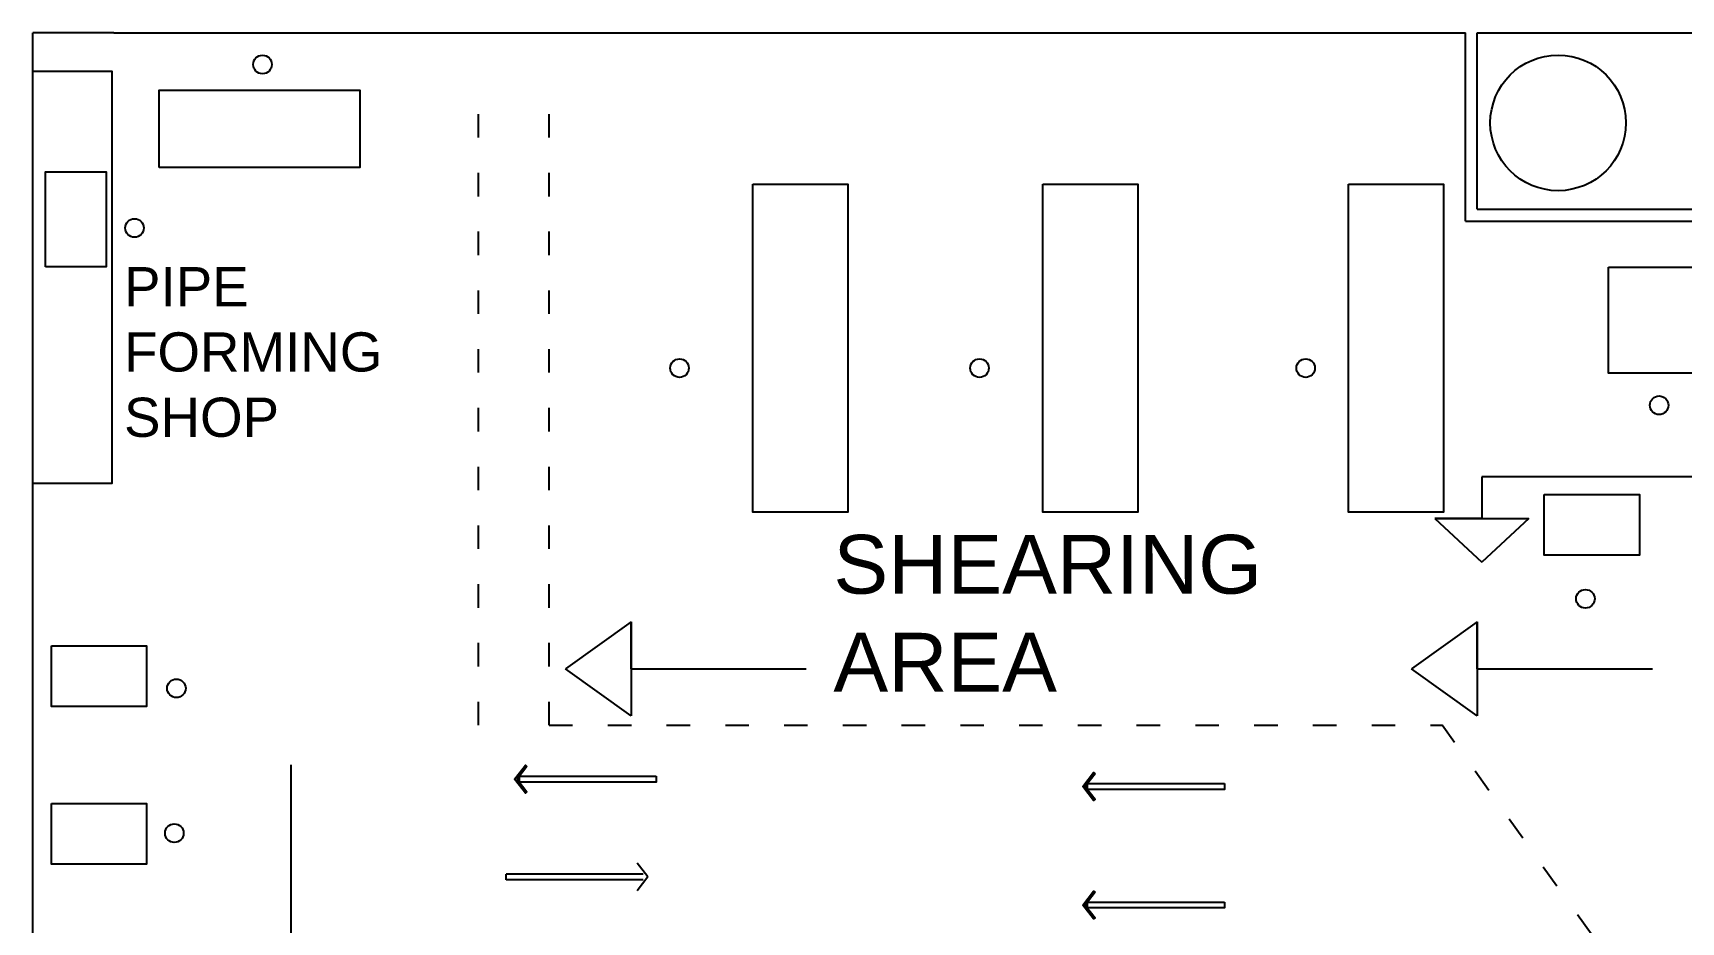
# Model space of a CAD drawing. Header units: inches. Extents: x 8624 to 20537, y 780 to 7738.
# Drawn here: x 17304 to 18145, y 2270 to 2724 of the extents above; entities that cross this region are included whole.
import ezdxf

# ---------------------------------------------------------------- set-up
doc = ezdxf.new("R2010")
doc.units = ezdxf.units.IN
doc.header["$MEASUREMENT"] = 0
doc.linetypes.add('ACAD_ISO03W100', pattern=[30, 12, -18])
doc.styles.get("Standard").update_dxf_attribs({"font": 'arial.ttf'})

msp = doc.modelspace()

# ---------------------------------------------------------------- linework, layer by layer
for p, q in [((17303.59, 2141.58), (17303.59, 2723.61)), ((17344.96, 2723.61), (17303.59, 2723.61)), ((17344.96, 2723.61), (18034.96, 2723.61)), ((18034.96, 2627.61), (18034.96, 2723.61)), ((18040.96, 2723.61), (19954.96, 2723.61)), ((18040.96, 2633.61), (18040.96, 2723.61)), ((18034.96, 2627.61), (18610.96, 2627.61)), ((18040.96, 2633.61), (18610.96, 2633.61)), ((17617.56, 2292.73), (17612.09, 2299.84)), ((17615.13, 2294.23), (17545.22, 2294.23)), ((17615.13, 2291.23), (17545.22, 2291.23)), ((17617.56, 2292.73), (17612.09, 2285.62))]:
    msp.add_line(p, q)
at = {"color": 2, "linetype": 'ACAD_ISO03W100'}
for p, q in [((17531.14, 2370.19), (17531.14, 2688.47)), ((17567.14, 2370.19), (17567.14, 2688.47)), ((17567.14, 2370.19), (18023.14, 2370.19)), ((18221.03, 2092.61), (18023.14, 2370.19))]:
    msp.add_line(p, q, dxfattribs=at)
at = {"color": 4}
msp.add_line((18040.96, 2633.61), (18040.96, 2685.48), dxfattribs=at)
at = {"color": 1}
for p, q in [((18166.46, 2497), (18043.46, 2497)), ((18043.46, 2497), (18043.46, 2475.75)), ((18043.46, 2475.75), (18019.46, 2475.75)), ((18019.46, 2475.75), (18043.46, 2475.75)), ((18019.46, 2475.75), (18043.46, 2453.5)), ((18043.46, 2475.75), (18067.46, 2475.75)), ((18067.46, 2475.75), (18043.46, 2453.5)), ((17608.96, 2423), (17575.46, 2399)), ((17608.96, 2399), (17608.96, 2423)), ((17608.96, 2423), (17608.96, 2399)), ((18040.96, 2423), (18007.46, 2399)), ((18040.96, 2399), (18040.96, 2423)), ((18040.96, 2423), (18040.96, 2399)), ((17608.96, 2375), (17575.46, 2399)), ((17608.96, 2399), (17698.46, 2399)), ((17608.96, 2399), (17608.96, 2375)), ((18040.96, 2375), (18007.46, 2399)), ((18040.96, 2399), (18130.46, 2399)), ((18040.96, 2399), (18040.96, 2375)), ((17435.46, 2260.5), (17435.46, 2350))]:
    msp.add_line(p, q, dxfattribs=at)
at = {"linetype": 'ACAD_ISO03W100'}
msp.add_line((17545.22, 2291.23), (17545.22, 2294.23), dxfattribs=at)
at = {"color": 0}
msp.add_lwpolyline([(17303.59, 2704.03), (17343.83, 2704.03), (17343.83, 2493.67), (17303.59, 2493.67)], close=True, dxfattribs=at)
at = {"color": 6}
msp.add_lwpolyline([(17368.03, 2654.87), (17368.03, 2694.37), (17470.53, 2694.37), (17470.53, 2654.87)], close=True, dxfattribs=at)
at = {"color": 5}
for points in [[(17309.98, 2604.14), (17309.98, 2652.78), (17340.9, 2652.78), (17340.9, 2604.14)], [(17671.16, 2646.48), (17719.66, 2646.48), (17719.66, 2478.98), (17671.16, 2478.98)], [(17819.26, 2646.48), (17867.76, 2646.48), (17867.76, 2478.98), (17819.26, 2478.98)], [(17975.32, 2646.48), (18023.82, 2646.48), (18023.82, 2478.98), (17975.32, 2478.98)], [(18108.01, 2603.98), (18166.1, 2603.98), (18166.1, 2549.98), (18108.01, 2549.98)], [(18075.17, 2487.98), (18123.81, 2487.98), (18123.81, 2457.06), (18075.17, 2457.06)], [(17312.98, 2410.67), (17361.63, 2410.67), (17361.63, 2379.75), (17312.98, 2379.75)], [(17312.98, 2330.22), (17361.63, 2330.22), (17361.63, 2299.3), (17312.98, 2299.3)]]:
    msp.add_lwpolyline(points, close=True, dxfattribs=at)
for points in [[(17555.79, 2349.14), (17550.79, 2342.64), (17555.79, 2336.14), (17555, 2335.53), (17549.53, 2342.64), (17555, 2349.75)], [(17621.88, 2344.14), (17621.88, 2341.14), (17551.96, 2341.14), (17551.96, 2344.14)], [(17845.93, 2345.43), (17840.93, 2338.93), (17845.93, 2332.43), (17845.14, 2331.82), (17839.67, 2338.93), (17845.14, 2346.04)], [(17912.01, 2340.43), (17912.01, 2337.43), (17842.1, 2337.43), (17842.1, 2340.43)], [(17845.93, 2284.88), (17840.93, 2278.38), (17845.93, 2271.88), (17845.14, 2271.27), (17839.67, 2278.38), (17845.14, 2285.48)], [(17912.01, 2279.88), (17912.01, 2276.88), (17842.1, 2276.88), (17842.1, 2279.88)]]:
    msp.add_lwpolyline(points, close=True)
at = {"color": 0}
for centre in [(17420.79, 2707.53), (17355.43, 2624.06), (17633.74, 2552.51), (17786.91, 2552.51), (17953.45, 2552.51), (18133.9, 2533.54), (18096.27, 2434.74), (17376.84, 2389.04), (17375.77, 2315.08)]:
    msp.add_circle(centre, 4.74, dxfattribs=at)
at = {"color": 5}
msp.add_circle((18082.32, 2677.7), 34.62, dxfattribs=at)

# ---------------------------------------------------------------- texts
at = {"color": 6, "attachment_point": 1}
for s, width, heights, insert, char_height in [('PIPE FORMING SHOP', 185.798, [163.2], (17350.09, 2604.1), 20), ('SHEARING AREA', 117.9326, [0], (17712.31, 2467.37), 30)]:
    msp.add_mtext_dynamic_manual_height_columns(s, width=width, gutter_width=1, heights=heights, dxfattribs=dict(at, insert=insert, char_height=char_height))

doc.saveas('drawing.dxf')
